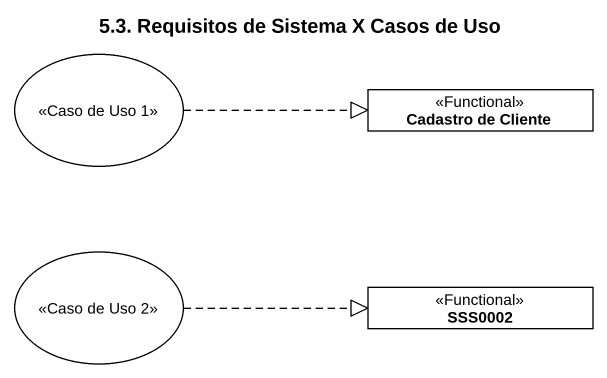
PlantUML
@startuml
title 5.3. Requisitos de Sistema X Casos de Uso
allowmixing
hide circle
hide empty members
usecase "<<Caso de Uso 1>>" as Caso_de_Uso_1
class "Cadastro de Cliente" as Cadastro_de_Cliente <<Functional>>
usecase "<<Caso de Uso 2>>" as Caso_de_Uso_2
class SSS0002 <<Functional>>
Caso_de_Uso_1 .right.|> Cadastro_de_Cliente
Caso_de_Uso_2 .right.|> SSS0002
@enduml
